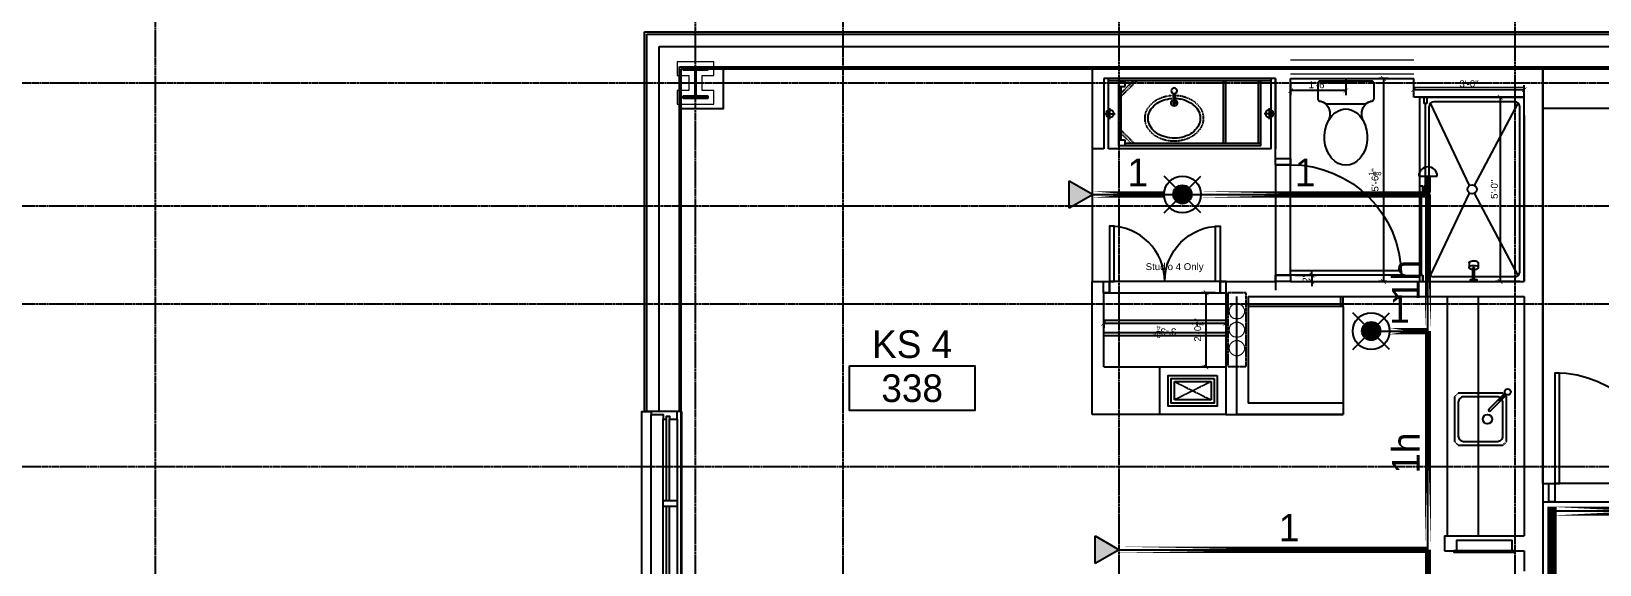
# Model space of a CAD drawing. Header units: inches. Extents: x -6955 to 13123, y -1334 to 3701.
# Drawn here: x 7289 to 7800, y 2016 to 2189 of the extents above; entities that cross this region are included whole.
import ezdxf
from ezdxf.enums import TextEntityAlignment as Align

# ---------------------------------------------------------------- set-up
doc = ezdxf.new("R2010")
doc.units = ezdxf.units.IN
doc.header["$MEASUREMENT"] = 0
doc.linetypes.add('CENTER2', pattern=[1.125, 0.75, -0.125, 0.125, -0.125])
doc.linetypes.add('HIDDEN2', pattern=[0.1875, 0.125, -0.0625])
for name, color, linetype, lineweight in [('A-Detl-Hatch', 1, 'Continuous', 18), ('A-Detl-Wide', 2, 'Continuous', 35), ('S-Detl-Hatch', 1, 'Continuous', 18)]:
    doc.layers.add(name, color=color, linetype=linetype, lineweight=lineweight)
for name, color, linetype in [('A-Door', 7, 'Continuous'), ('A-Door-Head', 8, 'Continuous'), ('A-Eqpm', 4, 'Continuous'), ('A-Flor-Case', 6, 'Continuous'), ('A-Flor-Case-Hidden', 8, 'HIDDEN2'), ('A-Flor-Outline', 4, 'Continuous'), ('A-Flor-Ovhd', 1, 'HIDDEN2'), ('A-Flor-Pfix', 7, 'Continuous'), ('A-Flor-Soffit', 6, 'HIDDEN2'), ('A-Flor-Wall Mtd Fixture', 7, 'Continuous'), ('A-Glaz', 7, 'Continuous'), ('A-Glaz-Sill', 8, 'Continuous'), ('A-Grid(SmallScale)', 11, 'CENTER2'), ('A-HVAC', 6, 'HIDDEN2'), ('A-Tag-Rm(Scale)', 7, 'Continuous'), ('A-Wall-Full', 7, 'Continuous'), ('A-Wall-Hatch', 15, 'Continuous'), ('headdn', 7, 'Continuous'), ('PIPEBL', 4, 'Continuous'), ('pipemn', 6, 'Continuous'), ('PIPESPC', 7, 'Continuous'), ('spk-cap', 7, 'Continuous'), ('TIDYPIPE', 7, 'Continuous')]:
    doc.layers.add(name, color=color, linetype=linetype)
doc.layers.add('G-Anno-Nplt', color=140, linetype='Continuous', lineweight=18, plot=False)
doc.styles.add('G1DIM', font='arial.ttf')
doc.styles.add('PIPE', font='PIPE.SHX')
doc.dimstyles.new('Aec-Arch-I-96', dxfattribs={"dimscale": 96, "dimtxt": 0.09375, "dimasz": 0.0625, "dimexe": 0.0625, "dimexo": 0.0625, "dimgap": 0.03125, "dimtad": 1, "dimdec": 3, "dimzin": 3, "dimdsep": 46, "dimlunit": 4, "dimtxsty": 'G1DIM', "dimblk": 'ARCHTICK', "dimcen": 0.09375, "dimclrt": 2, "dimazin": 2, "dimtfac": 0.75, "dimtdec": 3, "dimtix": 1, "dimtmove": 2, "dimatfit": 2, "dimldrblk": 'OPEN90', "dimfxl": 0.0625, "dimtolj": 1, "dimtzin": 0, "dimarcsym": 0})

# ---------------------------------------------------------------- blocks, each defined once
blk = doc.blocks.new('EXTERIOR WINDOW 3')
at = {"layer": 'A-Glaz'}
for p, q in [((5693, -8445.75), (5693, -8419.25)), ((5694, -8445.75), (5694, -8419.25)), ((5695, -8474.25), (5695, -8419.25)), ((5693, -8474.25), (5693, -8447.75)), ((5694, -8474.25), (5694, -8447.75))]:
    blk.add_line(p, q, dxfattribs=at)
for points in [[(5693, -8419.25), (5690.5, -8419.25), (5690.5, -8416.75), (5699, -8416.75), (5699, -8417.75), (5695, -8417.75), (5695, -8419.25), (5694, -8419.25), (5694, -8418.25), (5693, -8418.25), (5693, -8419.25)], [(5693, -8474.25), (5690.5, -8474.25), (5690.5, -8476.75), (5699, -8476.75), (5699, -8475.75), (5695, -8475.75), (5695, -8474.25), (5694, -8474.25), (5694, -8475.25), (5693, -8475.25), (5693, -8474.25)]]:
    blk.add_lwpolyline(points, dxfattribs=at)
blk.add_lwpolyline([(5690.5, -8445.75), (5690.5, -8447.75), (5695, -8447.75), (5695, -8445.75)], close=True, dxfattribs=at)
at = {"layer": 'A-Glaz-Sill'}
for p, q in [((5689.12, -8416.75), (5689.12, -8476.75)), ((5690.5, -8419.25), (5690.5, -8474.25)), ((5699, -8475.75), (5699, -8417.75))]:
    blk.add_line(p, q, dxfattribs=at)
blk.add_lwpolyline([(5699, -8476.75), (5702, -8476.75), (5702, -8416.75), (5699, -8416.75)], dxfattribs=at)
blk = doc.blocks.new('*U18')
at = {"layer": 'A-Detl-Hatch'}
h = blk.add_hatch(dxfattribs=at)
h.set_pattern_fill('ANSI32', color=256, scale=6, style=0)
h.set_pattern_definition([(45, (0, -4.865), (-1.591, 1.591), []), (45, (1.0607, -4.865), (-1.591, 1.591), [])])
edge = h.paths.add_edge_path()
edge.add_line((3.98, -9.73), (3.98, -9.295))
edge.add_line((3.98, -9.295), (0.645, -9.295))
edge.add_arc((0.645, -8.795), 0.5, 180, 270, ccw=False)
edge.add_line((0.145, -8.795), (0.145, -0.935))
edge.add_arc((0.645, -0.935), 0.5, 90, 180, ccw=False)
edge.add_line((0.645, -0.435), (3.98, -0.435))
edge.add_line((3.98, -0.435), (3.98, 0))
edge.add_line((3.98, 0), (-3.98, 0))
edge.add_line((-3.98, 0), (-3.98, -0.435))
edge.add_line((-3.98, -0.435), (-0.645, -0.435))
edge.add_arc((-0.645, -0.935), 0.5, 0, 90, ccw=False)
edge.add_line((-0.145, -0.935), (-0.145, -8.795))
edge.add_arc((-0.645, -8.795), 0.5, -90, 0, ccw=False)
edge.add_line((-0.645, -9.295), (-3.98, -9.295))
edge.add_line((-3.98, -9.295), (-3.98, -9.73))
edge.add_line((-3.98, -9.73), (3.98, -9.73))
at = {"color": 0, "linetype": 'ByBlock'}
blk.add_lwpolyline([(3.98, -9.73), (3.98, -9.295), (0.645, -9.295, -0.4142136), (0.145, -8.795), (0.145, -0.935, -0.4142136), (0.645, -0.435), (3.98, -0.435), (3.98, 0), (-3.98, 0), (-3.98, -0.435), (-0.645, -0.435, -0.4142136), (-0.145, -0.935), (-0.145, -8.795, -0.4142136), (-0.645, -9.295), (-3.98, -9.295), (-3.98, -9.73)], format="xyb", close=True, dxfattribs=at)
blk = doc.blocks.new('W10X33')
at = {"layer": 'S-Detl-Hatch'}
blk.add_lwpolyline([(13773.78, -7310.28), (13773.78, -7305.84), (13769.95, -7305.84), (13769.95, -7300.98), (13773.78, -7300.98), (13773.78, -7296.55), (13761.82, -7296.55), (13761.82, -7300.98), (13765.66, -7300.98), (13765.66, -7305.84), (13761.82, -7305.84), (13761.82, -7310.28)], close=True, dxfattribs=at)
at = {"layer": 'A-Detl-Wide'}
blk.add_blockref('*U18', (13767.8, -7298.55), dxfattribs=at)
blk = doc.blocks.new('18in door')
blk.add_lwpolyline([(0, 0), (1.5, 0), (1.5, 18), (0, 18)], close=True)
blk.add_arc((0, 0), 18, 0, 90)
blk = doc.blocks.new('Plumbing Chase')
at = {"layer": 'A-Flor-Outline', "linetype": 'HIDDEN2', "ltscale": 0.5}
blk.add_lwpolyline([(0.625, 0), (6.625, 0), (6.625, 24), (0.625, 24)], close=True, dxfattribs=at)
at = {"layer": 'G-Anno-Nplt'}
for centre in [(3.625, 18), (3.625, 12), (3.625, 6)]:
    blk.add_circle(centre, 2.5, dxfattribs=at)
blk = doc.blocks.new('Single 12x6 HVAC Shaft')
at = {"layer": 'A-Flor-Outline'}
blk.add_lwpolyline([(3.75, 17.75), (11.75, 17.75), (11.75, 3.75), (3.75, 3.75)], close=True, dxfattribs=at)
at = {"layer": 'A-HVAC'}
for p, q in [((4.75, 16.75), (10.75, 4.75)), ((4.75, 4.75), (10.75, 16.75))]:
    blk.add_line(p, q, dxfattribs=at)
blk.add_lwpolyline([(4.75, 16.75), (10.75, 16.75), (10.75, 4.75), (4.75, 4.75)], close=True, dxfattribs=at)
at = {"layer": 'A-Wall-Full'}
for points in [[(0, 21.5), (15.5, 21.5), (15.5, 0), (0, 0)], [(2.75, 18.75), (12.75, 18.75), (12.75, 2.75), (2.75, 2.75)]]:
    blk.add_lwpolyline(points, close=True, dxfattribs=at)
blk = doc.blocks.new('sink1915rear')
for p, q in [((-0.37, -1.9), (-0.37, -5.29)), ((-0.12, -1.97), (-0.12, -4.54)), ((0.13, -4.54), (-0.12, -4.54)), ((0.13, -1.97), (0.13, -4.54)), ((0.38, -1.9), (0.38, -5.29)), ((0.38, -5.29), (-0.37, -5.29))]:
    blk.add_line(p, q)
blk.add_circle((0, -1.04), 0.938)
for start, end in [(112.0243, 67.9757), (138.5829, 221.4171), (318.587, 41.413), (264.1135, 275.8865)]:
    blk.add_arc((0, -5.04), 1, start, end)
blk.add_open_spline([(-0.75, -3.54), (-1.37, -3.58), (-1.99, -3.68), (-3.59, -4.07), (-4.53, -4.46), (-6.15, -5.47), (-6.84, -6.09), (-7.86, -7.44), (-8.21, -8.17), (-8.46, -9.28), (-8.5, -9.65), (-8.5, -10.01), (-8.5, -10.59), (-8.4, -11.17), (-7.93, -12.47), (-7.49, -13.18), (-6.28, -14.46), (-5.51, -15.02), (-3.75, -15.9), (-2.76, -16.21), (-0.69, -16.54), (0.38, -16.56), (2.47, -16.29), (3.47, -16), (5.27, -15.17), (6.07, -14.63), (7.34, -13.38), (7.81, -12.68), (8.41, -11.21), (8.54, -10.45), (8.44, -8.94), (8.22, -8.19), (7.42, -6.76), (6.85, -6.1), (5.41, -4.95), (4.55, -4.47), (2.7, -3.81), (1.74, -3.61), (0.75, -3.54)], degree=3, knots=[4.798605, 4.798605, 4.798605, 4.798605, 5.014176, 5.014176, 5.378501, 5.378501, 5.742827, 5.742827, 6.107152, 6.107152, 6.283185, 6.283185, 6.283185, 6.561131, 6.561131, 6.925457, 6.925457, 7.289782, 7.289782, 7.654107, 7.654107, 8.018433, 8.018433, 8.382758, 8.382758, 8.747084, 8.747084, 9.111409, 9.111409, 9.475734, 9.475734, 9.84006, 9.84006, 10.204385, 10.204385, 10.56871, 10.56871, 10.909356, 10.909356, 10.909356, 10.909356])
at = {"layer": 'A-Flor-Case-Hidden', "linetype": 'HIDDEN2', "ltscale": 0.25}
blk.add_ellipse((0, -10.01), major_axis=(-9.5, 0), ratio=0.789474, start_param=4.791408, end_param=10.916548, dxfattribs=at)
blk = doc.blocks.new('wall sconce')
for p, q in [((0, 0), (3.75, 0)), ((2, -1.75), (2, 1.75))]:
    blk.add_line(p, q)
blk.add_circle((2, 0), 1.25)
blk = doc.blocks.new('41in Std Vanity')
at = {"layer": 'A-Flor-Case'}
for p, q in [((23, 54.5), (0, 54.5)), ((0.75, 1.5), (0.75, 54.5)), ((23, 1.5), (23, 54.5)), ((23, 1.5), (0, 1.5))]:
    blk.add_line(p, q, dxfattribs=at)
at = {"layer": 'A-Flor-Case-Hidden'}
for p, q in [((22, 51.12), (0.75, 51.12)), ((22, 4.88), (22, 51.12)), ((4.83, 50.38), (0.75, 46.3)), ((5.89, 50.38), (0.75, 45.24)), ((20, 50.38), (2.75, 50.38)), ((16.86, 50.38), (21.25, 45.99)), ((17.92, 50.38), (21.25, 47.05)), ((21.25, 4.88), (21.25, 49.12)), ((21.25, 17), (0.75, 17)), ((21.25, 16.25), (0.75, 16.25)), ((21.25, 5.62), (0.75, 5.62)), ((22, 4.88), (0.75, 4.88))]:
    blk.add_line(p, q, dxfattribs=at)
for points in [[(0.75, 49.12), (2.75, 49.12), (2.75, 51.12), (0.75, 51.12)], [(20, 49.12), (22, 49.12), (22, 51.12), (20, 51.12)]]:
    blk.add_lwpolyline(points, close=True, dxfattribs=at)
at = {"layer": 'A-Wall-Full'}
for p, q in [((0, 0), (0, 56)), ((0, 56), (23, 56)), ((23, 0), (0, 0))]:
    blk.add_line(p, q, dxfattribs=at)
at = {"layer": 'A-Flor-Pfix', "rotation": 90}
blk.add_blockref('sink1915rear', (2.99, 33.06), dxfattribs=at)
at = {"layer": 'A-Flor-Wall Mtd Fixture', "xscale": -1, "rotation": 90}
blk.add_blockref('wall sconce', (11.5, 56), dxfattribs=at)
at = {"layer": 'A-Flor-Wall Mtd Fixture', "rotation": 90}
blk.add_blockref('wall sconce', (11.5, 0), dxfattribs=at)
blk = doc.blocks.new('_ArchTick')
at = {"color": 0, "linetype": 'ByBlock', "const_width": 0.15}
blk.add_lwpolyline([(-0.5, -0.5), (0.5, 0.5)], dxfattribs=at)
blk = doc.blocks.new('*D167')
at = {"layer": 'Defpoints', "color": 0, "transparency": 16777216}
for p in [(-56, -78.23), (-16.25, -78.43), (-16.25, -79.8)]:
    blk.add_point(p, dxfattribs=at)
at = {"layer": 'G-Anno-Nplt', "color": 0, "lineweight": -2, "transparency": 16777216}
for p, q in [((-56, -79.73), (-56, -81.3)), ((-56, -79.8), (-16.25, -79.8)), ((-16.25, -79.93), (-16.25, -81.3))]:
    blk.add_line(p, q, dxfattribs=at)
at = {"layer": 'G-Anno-Nplt', "color": 0, "lineweight": -2, "transparency": 16777216, "xscale": 1.5, "yscale": 1.5, "zscale": 1.5, "rotation": 180}
blk.add_blockref('_ArchTick', (-56, -79.8), dxfattribs=at)
at = {"layer": 'G-Anno-Nplt', "color": 0, "lineweight": -2, "transparency": 16777216, "xscale": 1.5, "yscale": 1.5, "zscale": 1.5}
blk.add_blockref('_ArchTick', (-16.25, -79.8), dxfattribs=at)
at = {"layer": 'G-Anno-Nplt', "transparency": 16777216, "insert": (-36.12, -82.56), "char_height": 2.25, "attachment_point": 5, "rotation": 180, "style": 'G1DIM'}
blk.add_mtext('\\A1;3\'-3{\\H0.750000x;\\S3/4;}"', dxfattribs=at)
blk = doc.blocks.new('_Open90')
at = {"color": 0, "linetype": 'ByBlock', "lineweight": -2}
for p, q in [((0, 0), (-1, 0)), ((-0.5, 0.5), (0, 0)), ((0, 0), (-0.5, -0.5))]:
    blk.add_line(p, q, dxfattribs=at)
blk = doc.blocks.new('*D168')
at = {"layer": 'Defpoints', "color": 0, "transparency": 16777216}
for p in [(-22.66, -69.89), (-18.12, -69.89), (-21.41, -94.02)]:
    blk.add_point(p, dxfattribs=at)
at = {"layer": 'G-Anno-Nplt', "color": 0, "lineweight": -2, "transparency": 16777216}
for p, q in [((-19.62, -69.89), (-24.16, -69.89)), ((-22.66, -94.02), (-22.66, -69.89)), ((-22.91, -94.02), (-24.16, -94.02))]:
    blk.add_line(p, q, dxfattribs=at)
at = {"layer": 'G-Anno-Nplt', "color": 0, "lineweight": -2, "transparency": 16777216, "xscale": 1.5, "yscale": 1.5, "zscale": 1.5}
for p, rotation in [((-22.66, -69.89), 90), ((-22.66, -94.02), 270)]:
    blk.add_blockref('_ArchTick', p, dxfattribs=dict(at, rotation=rotation))
at = {"layer": 'G-Anno-Nplt', "transparency": 16777216, "insert": (-25.42, -81.96), "char_height": 2.25, "attachment_point": 5, "rotation": 90, "style": 'G1DIM'}
blk.add_mtext('\\A1;2\'-0{\\H0.750000x;\\S1/8;}"', dxfattribs=at)
blk = doc.blocks.new('shower head')
for p, q in [((0.5, 0.25), (4.48, 0.25)), ((6.04, 1.5), (4.5, 1.5)), ((0.5, -0.25), (4.48, -0.25)), ((6.02, -1.5), (4.49, -1.5))]:
    blk.add_line(p, q)
blk.add_lwpolyline([(0, -1.12), (0.5, -1.12), (0.5, 1.12), (0, 1.12)], close=True)
at = {"extrusion": (0, 0, -1)}
for centre, start_param, end_param in [((4.5, 0), 4.878708, 10.826996), ((6.02, 0), 6.265998, 9.430839)]:
    blk.add_ellipse(centre, major_axis=(0, 1.5), ratio=0.483735, start_param=start_param, end_param=end_param, dxfattribs=at)
blk.add_open_spline([(4.48, 0.25), (4.49, 0.2), (4.49, 0.16), (4.49, 0.11), (4.5, 0.04), (4.5, -0.04), (4.49, -0.11), (4.49, -0.16), (4.49, -0.21), (4.48, -0.25)], degree=3, knots=[7.6339989, 7.6339989, 7.6339989, 7.6339989, 7.7552894, 7.7552894, 7.7552894, 7.9540134, 7.9540134, 7.9540134, 8.074038, 8.074038, 8.074038, 8.074038])
blk = doc.blocks.new('shower door')
at = {"layer": 'A-Flor-Case'}
for p, q in [((-31, -1), (-31, 0)), ((-29, 0), (-31, 0)), ((-29, -1), (-29, 0)), ((0, 0), (-2, 0)), ((-2, 0), (-2, -1)), ((-59.99, -1.26), (-57.99, -1.26)), ((-59.99, -2.26), (-57.99, -2.26)), ((-57.99, -2.26), (-57.99, -1.26)), ((-57.99, -1.76), (-31, -1.76)), ((-29, -1), (-31, -1)), ((-31, -1.26), (-29, -1.26)), ((-31, -2.26), (-31, -1.26)), ((-31, -2.26), (-29, -2.26)), ((-2, -0.5), (-29, -0.5)), ((-29, -1.26), (-29, -2.26)), ((0, -1), (-2, -1)), ((-2, -1), (0, -1))]:
    blk.add_line(p, q, dxfattribs=at)
blk = doc.blocks.new('30x34 shower')
at = {"layer": 'A-Flor-Pfix'}
for p, q in [((0, -34), (0, 0)), ((60, 0), (0, 0)), ((60, -34), (60, 0)), ((1.5, -3), (1.5, -29.5)), ((28.75, -16.18), (1.94, -1.94)), ((57, -1.5), (3, -1.5)), ((58.06, -1.94), (31.25, -16.18)), ((58.5, -3), (58.5, -29.5)), ((28.75, -17.82), (1.94, -30.56)), ((58.06, -30.56), (31.25, -17.82)), ((60, -34), (0, -34)), ((57, -31), (3, -31))]:
    blk.add_line(p, q, dxfattribs=at)
blk.add_circle((30, -17), 1.5, dxfattribs=at)
for centre, start, end in [((3, -3), 90, 180), ((57, -3), 0, 90), ((3, -29.5), 180, 270), ((57, -29.5), 270, 0)]:
    blk.add_arc(centre, 1.5, start, end, dxfattribs=at)
at = {"xscale": -1, "rotation": 179.9999999999999}
blk.add_blockref('shower door', (60, -34), dxfattribs=at)
at = {"layer": 'A-Flor-Pfix', "rotation": 180.0000000001253}
blk.add_blockref('shower head', (60, -16.5), dxfattribs=at)
blk = doc.blocks.new('36in door')
blk.add_lwpolyline([(-1.5, -36), (0, -36), (0, 0), (-1.5, 0)], close=True)
blk.add_arc((0, 0), 36, 180, 270)
blk = doc.blocks.new('Toiliet American Std Cadet Pro')
for p, q in [((0, 8.06), (0, -8.06)), ((5.84, 9.06), (1, 9.06)), ((6.84, 7.9), (6.84, 8.06)), ((7.53, 6.52), (7, 7.36)), ((7.69, -5.98), (7.69, 5.98)), ((1, -9.06), (5.84, -9.06)), ((6.84, -8.06), (6.84, -7.9)), ((7, -7.36), (7.53, -6.52))]:
    blk.add_line(p, q)
for centre, radius, start, end in [((1, 8.06), 1, 90, 180), ((5.84, 8.06), 1, 0, 90), ((7.84, 7.9), 1, 180, 212.4157), ((6.69, 5.98), 1, 0, 32.4157), ((10.89, 10.1), 4.91, 226.8784, 295.5831), ((1, -8.06), 1, 180, 270), ((5.84, -8.06), 1, 270, 0), ((7.84, -7.9), 1, 147.5844, 180), ((10.89, -10.1), 4.91, 64.417, 133.1217), ((6.69, -5.98), 1, 327.5844, 0)]:
    blk.add_arc(centre, radius, start, end)
for start_param, end_param in [(2.197169, 4.086017), (4.086017, 8.480354)]:
    blk.add_ellipse((18.39, 0), major_axis=(9.17, 0), ratio=0.762999, start_param=start_param, end_param=end_param)
blk = doc.blocks.new('*D109')
at = {"layer": 'Defpoints', "color": 0, "transparency": 16777216}
for p in [(-42.8, 6.14), (-45.88, -60), (-43.26, -60)]:
    blk.add_point(p, dxfattribs=at)
at = {"layer": 'G-Anno-Nplt', "color": 0, "lineweight": -2, "transparency": 16777216}
for p, q in [((-44.3, 6.14), (-47.38, 6.14)), ((-45.88, 6.14), (-45.88, -60)), ((-44.76, -60), (-47.38, -60))]:
    blk.add_line(p, q, dxfattribs=at)
at = {"layer": 'G-Anno-Nplt', "color": 0, "lineweight": -2, "transparency": 16777216, "xscale": 1.5, "yscale": 1.5, "zscale": 1.5}
for p, rotation in [((-45.88, 6.14), 90), ((-45.88, -60), 270)]:
    blk.add_blockref('_ArchTick', p, dxfattribs=dict(at, rotation=rotation))
at = {"layer": 'G-Anno-Nplt', "transparency": 16777216, "insert": (-48.63, -26.93), "char_height": 2.25, "attachment_point": 5, "rotation": 90, "style": 'G1DIM'}
blk.add_mtext('\\A1;5\'-6{\\H0.750000x;\\S1/8;}"', dxfattribs=at)
blk = doc.blocks.new('*D110')
at = {"layer": 'Defpoints', "color": 0, "transparency": 16777216}
for p in [(-36, 0), (0, 2.48), (0, -3.5)]:
    blk.add_point(p, dxfattribs=at)
at = {"layer": 'G-Anno-Nplt', "color": 0, "lineweight": -2, "transparency": 16777216}
for p, q in [((-36, 1.5), (-36, 3.98)), ((-36, 2.48), (0, 2.48)), ((0, -2), (0, 3.98))]:
    blk.add_line(p, q, dxfattribs=at)
at = {"layer": 'G-Anno-Nplt', "color": 0, "lineweight": -2, "transparency": 16777216, "xscale": 1.5, "yscale": 1.5, "zscale": 1.5, "rotation": 180}
blk.add_blockref('_ArchTick', (-36, 2.48), dxfattribs=at)
at = {"layer": 'G-Anno-Nplt', "color": 0, "lineweight": -2, "transparency": 16777216, "xscale": 1.5, "yscale": 1.5, "zscale": 1.5}
blk.add_blockref('_ArchTick', (0, 2.48), dxfattribs=at)
at = {"layer": 'G-Anno-Nplt', "transparency": 16777216, "insert": (-18, 4.38), "char_height": 2.25, "attachment_point": 5, "style": 'G1DIM'}
blk.add_mtext('\\A1;3\'-0"', dxfattribs=at)
blk = doc.blocks.new('*D106')
at = {"layer": 'Defpoints', "color": 0, "transparency": 16777216}
for p in [(-76.12, 6.5), (-58.12, 7.25), (-76.12, 2.15)]:
    blk.add_point(p, dxfattribs=at)
at = {"layer": 'G-Anno-Nplt', "color": 0, "lineweight": -2, "transparency": 16777216}
for p, q in [((-58.12, 5.75), (-58.12, 0.65)), ((-76.12, 5), (-76.12, 0.65)), ((-58.12, 2.15), (-76.12, 2.15))]:
    blk.add_line(p, q, dxfattribs=at)
at = {"layer": 'G-Anno-Nplt', "color": 0, "lineweight": -2, "transparency": 16777216, "xscale": 1.5, "yscale": 1.5, "zscale": 1.5, "rotation": 180}
blk.add_blockref('_ArchTick', (-76.12, 2.15), dxfattribs=at)
at = {"layer": 'G-Anno-Nplt', "color": 0, "lineweight": -2, "transparency": 16777216, "xscale": 1.5, "yscale": 1.5, "zscale": 1.5}
blk.add_blockref('_ArchTick', (-58.12, 2.15), dxfattribs=at)
at = {"layer": 'G-Anno-Nplt', "transparency": 16777216, "insert": (-67.12, 4.05), "char_height": 2.25, "attachment_point": 5, "style": 'G1DIM'}
blk.add_mtext('\\A1;1\'-6"', dxfattribs=at)
blk = doc.blocks.new('*D107')
at = {"layer": 'Defpoints', "color": 0, "transparency": 16777216}
for p in [(0, 0), (-7.85, -60), (0, -60)]:
    blk.add_point(p, dxfattribs=at)
at = {"layer": 'G-Anno-Nplt', "color": 0, "lineweight": -2, "transparency": 16777216}
for p, q in [((-1.5, 0), (-9.35, 0)), ((-7.85, 0), (-7.85, -60)), ((-1.5, -60), (-9.35, -60))]:
    blk.add_line(p, q, dxfattribs=at)
at = {"layer": 'G-Anno-Nplt', "color": 0, "lineweight": -2, "transparency": 16777216, "xscale": 1.5, "yscale": 1.5, "zscale": 1.5}
for p, rotation in [((-7.85, 0), 90), ((-7.85, -60), 270)]:
    blk.add_blockref('_ArchTick', p, dxfattribs=dict(at, rotation=rotation))
at = {"layer": 'G-Anno-Nplt', "transparency": 16777216, "insert": (-9.75, -30), "char_height": 2.25, "attachment_point": 5, "rotation": 90, "style": 'G1DIM'}
blk.add_mtext('\\A1;5\'-0"', dxfattribs=at)
blk = doc.blocks.new('*D108')
at = {"layer": 'Defpoints', "color": 0, "transparency": 16777216}
for p in [(-76.12, -58), (-76.12, -60), (-69.22, -60)]:
    blk.add_point(p, dxfattribs=at)
at = {"layer": 'G-Anno-Nplt', "color": 0, "lineweight": -2, "transparency": 16777216}
for p, q in [((-74.62, -58), (-67.72, -58)), ((-74.62, -60), (-67.72, -60)), ((-69.22, -58), (-69.22, -56.5)), ((-69.22, -58), (-69.22, -60)), ((-69.22, -60), (-69.22, -61.5))]:
    blk.add_line(p, q, dxfattribs=at)
at = {"layer": 'G-Anno-Nplt', "color": 0, "lineweight": -2, "transparency": 16777216, "xscale": 1.5, "yscale": 1.5, "zscale": 1.5}
for p, rotation in [((-69.22, -58), 270), ((-69.22, -60), 90)]:
    blk.add_blockref('_ArchTick', p, dxfattribs=dict(at, rotation=rotation))
at = {"layer": 'G-Anno-Nplt', "transparency": 16777216, "insert": (-71.1, -59), "char_height": 2.25, "attachment_point": 5, "rotation": 90, "style": 'G1DIM'}
blk.add_mtext('\\A1;2"', dxfattribs=at)
blk = doc.blocks.new('King Suite 8')
at = {"layer": 'A-Door'}
blk.add_lwpolyline([(7, 123.5), (5, 123.5), (5, 129.5), (7, 129.5)], close=True, dxfattribs=at)
at = {"layer": 'A-Door-Head'}
blk.add_lwpolyline([(7, 123.5), (43, 123.5), (43, 129.5), (7, 129.5)], close=True, dxfattribs=at)
at = {"layer": 'A-Flor-Soffit'}
blk.add_line((63.9, 251.63), (3, 251.63), dxfattribs=at)
at = {"layer": 'A-Wall-Full'}
for p, q in [((3, 129.5), (3, 264.62)), ((3, 129.5), (7, 129.5)), ((7, 129.5), (7, 123.5)), ((3, 123.5), (7, 123.5)), ((3, 123.5), (3, 53))]:
    blk.add_line(p, q, dxfattribs=at)
at = {"layer": 'G-Anno-Nplt'}
blk.add_line((-15.46, 264.62), (332.14, 264.62), dxfattribs=at)
at = {"layer": 'A-Door', "rotation": 179.9999999999995}
blk.add_blockref('36in door', (7, 129.5), dxfattribs=at)
blk = doc.blocks.new('Rm Tag')
blk.add_lwpolyline([(-0.2124, 0.0759), (0.2124, 0.0759), (0.2124, -0.0759), (-0.2124, -0.0759)], close=True)
for p in [(0, 0.2858), (0, 0.1493), (0, 0)]:
    blk.add_attdef('XXX', text='', height=0.0938).set_placement(p, align=Align.MIDDLE_CENTER)
blk = doc.blocks.new('kitchen faucet')
for p, q in [((0.93, 0.38), (8.38, 0.38)), ((1, 0.12), (4, 0.12)), ((4, -0.12), (4, 0.12)), ((0.93, -0.38), (8.38, -0.38)), ((1, -0.12), (4, -0.12))]:
    blk.add_line(p, q)
blk.add_circle((0, 0), 1)
blk.add_arc((8.38, 0), 0.375, 270, 90)
blk = doc.blocks.new('kitchen sink')
blk.add_lwpolyline([(-14.94, -6.97, 0.143329), (-14, -7.25), (-3, -7.25, 0.414214), (-1.25, -5.5), (-1.25, 5.5, 0.414214), (-3, 7.25), (-14, 7.25, 0.414214), (-15.75, 5.5), (-15.75, -5.5, 0.143329), (-15.47, -6.44, 0.143329)], format="xyb")
blk.add_circle((-10.75, 0), 1.5)
at = {"layer": 'A-Flor-Case-Hidden'}
for p, q in [((-15.75, 8.5), (-17, 7.25)), ((-1.25, 8.5), (0, 7.25)), ((-16.64, -7.61), (-17, -7.25)), ((-15.75, -8.5), (-16.11, -8.14)), ((-1.25, -8.5), (0, -7.25))]:
    blk.add_line(p, q, dxfattribs=at)
for points in [[(-17, 7.25), (-17, -7.25)], [(-1.25, 8.5), (-15.75, 8.5)], [(0, -7.25), (0, 7.25)], [(-15.75, -8.5), (-1.25, -8.5)]]:
    blk.add_lwpolyline(points, dxfattribs=at)
at = {"rotation": 45.00000000000001}
blk.add_blockref('kitchen faucet', (-17.38, -8.88), dxfattribs=at)
blk = doc.blocks.new('side2')
for p, q in [((0, 0), (7.79, 4.5)), ((7.79, -4.5), (0, 0)), ((7.79, 4.5), (7.79, -4.5))]:
    blk.add_line(p, q)
blk.add_solid([(7.79, -4.5), (0, 0), (7.79, 4.5)])
blk = doc.blocks.new('dpend2')
for p, q in [((-6, -6), (6, 6)), ((6, -6), (-6, 6))]:
    blk.add_line(p, q)
for radius in [6, 3]:
    blk.add_circle((0, 0), radius)
for points in [[(0, 0), (-3, 0), (-2.08, 2.07)], [(0, 0), (-3, 0), (-2.08, -2.07)], [(0, 0), (0, 3), (-2.12, 2.14)], [(0, 0), (0, -3), (-2.12, -2.14)], [(0, 0), (0, 3), (2.12, 2.14)], [(0, 0), (3, 0), (2.08, 2.07)], [(0, 0), (3, 0), (2.08, -2.07)], [(0, 0), (0, -3), (2.12, -2.14)]]:
    blk.add_solid(points)
blk = doc.blocks.new('PIPESPC')
at = {"layer": 'PIPESPC', "style": 'PIPE', "width": 0.9}
blk.add_attdef('SIZE', text='', height=9, dxfattribs=at).set_placement((0, 4.02), align=Align.CENTER)
at = {"layer": 'PIPESPC', "style": 'PIPE', "flags": 1}
blk.add_attdef('SCHED', (25.3, 3.89), '', height=9, dxfattribs=at)
blk = doc.blocks.new('CAP')
blk.add_line((0, 3), (0, -3))
blk.add_arc((0, 0), 3, 270, 90)
blk = doc.blocks.new('Studio Vanity and Closet short 2')
at = {"layer": 'A-Door'}
for points in [[(-54.125, -66.1438), (-54.125, -69.8938), (-56.125, -69.8938), (-56.125, -66.1438)], [(-18.125, -66.1438), (-18.125, -69.8938), (-16.125, -69.8938), (-16.125, -66.1438)]]:
    blk.add_lwpolyline(points, close=True, dxfattribs=at)
at = {"layer": 'A-Door-Head'}
blk.add_lwpolyline([(-54.125, -66.1438), (-54.125, -69.8938), (-18.125, -69.8938), (-18.125, -66.1438)], close=True, dxfattribs=at)
at = {"layer": 'A-Flor-Ovhd'}
for p, q in [((-16.25, -78.895), (-56, -78.895)), ((-16.25, -82.895), (-56, -82.895)), ((-16.25, -83.895), (-56, -83.895))]:
    blk.add_line(p, q, dxfattribs=at)
at = {"layer": 'A-Flor-Soffit'}
blk.add_line((-59.75, -23), (-59.75, -66.145), dxfattribs=at)
at = {"layer": 'A-Wall-Full'}
for p, q in [((-56, 0), (-56, -23)), ((0, 0), (0, -23)), ((-56, -23), (-59.75, -23)), ((-56, -23), (-59.75, -23)), ((-59.75, -109.52), (-59.75, -66.145)), ((-59.75, -66.145), (-54.125, -66.145)), ((-54.125, -69.8938), (-54.125, -66.145)), ((-18.125, -69.8938), (-18.125, -66.145)), ((-18.125, -66.145), (0, -66.145)), ((-56, -94.02), (-56, -69.8938)), ((-56, -69.8938), (-54.125, -69.8938)), ((-18.125, -69.8938), (-16.25, -69.8938)), ((-16.25, -69.8938), (-16.25, -93.8938)), ((-56, -94.02), (-16.25, -94.02)), ((-16.25, -109.52), (-59.75, -109.52))]:
    blk.add_line(p, q, dxfattribs=at)
at = {"xscale": -1, "rotation": 90}
blk.add_blockref('41in Std Vanity', (0, 0), dxfattribs=at)
blk.add_blockref('Plumbing Chase', (-16.25, -93.8938))
at = {"rotation": 270}
blk.add_blockref('Single 12x6 HVAC Shaft', (-37.75, -94.02), dxfattribs=at)
at = {"layer": 'A-Door'}
blk.add_blockref('18in door', (-54.125, -66.1438), dxfattribs=at)
at = {"layer": 'A-Door', "xscale": -1}
blk.add_blockref('18in door', (-18.125, -66.1438), dxfattribs=at)
at = {"layer": 'G-Anno-Nplt', "insert": (-42.3415, -60.2141), "char_height": 2.25, "width": 20.702661, "attachment_point": 1, "style": 'G1DIM'}
blk.add_mtext('Studio 4 Only', dxfattribs=at)
at = {"layer": 'G-Anno-Nplt'}
dim = blk.add_linear_dim(base=(-22.6565, -69.8938), p1=(-21.4145, -94.02), p2=(-18.125, -69.8938), angle=90, dimstyle='Aec-Arch-I-96', override={"dimscale": 24, "dimsah": 1, "dimclrt": 256}, dxfattribs=at)
dim.commit()
dim.dimension.update_dxf_attribs({"geometry": '*D168', "text_midpoint": (-25.4158, -81.9569)})
dim = blk.add_linear_dim(base=(-16.25, -79.8034), p1=(-56, -78.2337), p2=(-16.25, -78.4318), dimstyle='Aec-Arch-I-96', override={"dimscale": 24, "dimsah": 1, "dimclrt": 256}, dxfattribs=at)
dim.commit()
dim.dimension.update_dxf_attribs({"geometry": '*D167', "text_midpoint": (-36.125, -82.5605)})
blk = doc.blocks.new('Studio Bath 2')
at = {"layer": 'A-Door'}
for points in [[(-81, -21.9817), (-81, -19.9817), (-76.125, -19.9817), (-76.125, -21.9817)], [(-81, -59.9817), (-81, -57.9817), (-76.125, -57.9817), (-76.125, -59.9817)]]:
    blk.add_lwpolyline(points, close=True, dxfattribs=at)
at = {"layer": 'A-Door-Head'}
blk.add_lwpolyline([(-81, -21.9817), (-81, -57.9817), (-76.125, -57.9817), (-76.125, -21.9817)], close=True, dxfattribs=at)
at = {"layer": 'A-Wall-Full'}
for p, q in [((-81, -22), (-81, 6.145)), ((-76.125, -22), (-76.125, 6.145)), ((-76.125, 6.145), (-36, 6.145)), ((-76.125, 6.145), (-36, 6.145)), ((-36, 0), (-36, 6.145)), ((0, 0), (-36, 0)), ((0, -60), (0, -3.5)), ((-81, -22), (-76.125, -22)), ((-81, -58), (-81, -62.855)), ((-76.125, -58), (-81, -58)), ((-76.125, -58), (-76.125, -60)), ((-76.125, -58), (-76.125, -60)), ((-76.125, -60), (0, -60))]:
    blk.add_line(p, q, dxfattribs=at)
at = {"layer": 'G-Anno-Nplt'}
for p, q in [((-76.125, 12.145), (-36, 12.145)), ((-76.125, 9.27), (-36, 9.27)), ((-76.125, 7.645), (-36, 7.645)), ((0, 3.125), (-36, 3.125))]:
    blk.add_line(p, q, dxfattribs=at)
at = {"layer": 'A-Door', "xscale": -1, "rotation": 90}
blk.add_blockref('36in door', (-76.125, -57.9817), dxfattribs=at)
at = {"layer": 'A-Flor-Pfix', "xscale": -1, "rotation": 90}
blk.add_blockref('Toiliet American Std Cadet Pro', (-58.125, 5.395), dxfattribs=at)
at = {"layer": 'A-Flor-Pfix', "extrusion": (0, 0, -1), "xscale": -1, "zscale": -1, "rotation": 90}
blk.add_blockref('30x34 shower', (0, 0), dxfattribs=at)
at = {"layer": 'G-Anno-Nplt'}
for base, p1, p2, picture, middle in [((-76.125, 2.1463), (-58.125, 7.25), (-76.125, 6.5015), '*D106', (-67.125, 4.0451)), ((0, 2.4794), (-36, 0), (0, -3.5), '*D110', (-18, 4.3789))]:
    dim = blk.add_linear_dim(base=base, p1=p1, p2=p2, dimstyle='Aec-Arch-I-96', override={"dimscale": 24, "dimsah": 1, "dimclrt": 256}, dxfattribs=at)
    dim.commit()
    dim.dimension.update_dxf_attribs({"geometry": picture, "text_midpoint": middle})
for base, p1, p2, picture, middle in [((-45.8755, -60), (-42.7983, 6.145), (-43.263, -60), '*D109', (-48.6347, -26.9275)), ((-7.8535, -60), (0, 0), (0, -60), '*D107', (-9.7523, -30)), ((-69.2224, -60), (-76.125, -58), (-76.125, -60), '*D108', (-71.102, -59))]:
    dim = blk.add_linear_dim(base=base, p1=p1, p2=p2, angle=90, dimstyle='Aec-Arch-I-96', override={"dimscale": 24, "dimsah": 1, "dimclrt": 256}, dxfattribs=at)
    dim.commit()
    dim.dimension.update_dxf_attribs({"geometry": picture, "text_midpoint": middle})

msp = doc.modelspace()

# ---------------------------------------------------------------- linework, layer by layer
at = {"layer": 'A-Door'}
for points in [[(7640.2092, 2107.9335), (7640.2092, 2104.1835), (7638.2092, 2104.1835), (7638.2092, 2107.9335)], [(7676.2092, 2107.9335), (7676.2092, 2104.1835), (7678.2092, 2104.1835), (7678.2092, 2107.9335)]]:
    msp.add_lwpolyline(points, close=True, dxfattribs=at)
at = {"layer": 'A-Door-Head'}
msp.add_lwpolyline([(7640.2092, 2107.9335), (7640.2092, 2104.1835), (7676.2092, 2104.1835), (7676.2092, 2107.9335)], close=True, dxfattribs=at)
at = {"layer": 'A-Eqpm'}
for points in [[(7771.3342, 2020.1823), (7753.3342, 2020.1823), (7753.3342, 2023.6823), (7771.3342, 2023.6823)], [(7772.3342, 2020.1823), (7752.3342, 2020.1823), (7752.3342, 2019.6823), (7772.3342, 2019.6823)]]:
    msp.add_lwpolyline(points, close=True, dxfattribs=at)
at = {"layer": 'A-Flor-Case'}
for p, q in [((7715.5842, 2100.5573), (7685.3342, 2100.5573)), ((7715.5842, 2099.8073), (7715.5842, 2103.0573)), ((7716.3342, 2099.8073), (7716.3342, 2103.0573)), ((7750.3342, 2025.0573), (7750.3342, 2103.0573)), ((7716.3342, 2099.8073), (7685.3342, 2099.8073))]:
    msp.add_line(p, q, dxfattribs=at)
at = {"layer": 'A-Flor-Ovhd'}
for p, q in [((7760.3342, 2103.0573), (7760.3342, 2025.3073)), ((7716.3342, 2099.8073), (7716.3342, 2068.1823))]:
    msp.add_line(p, q, dxfattribs=at)
at = {"layer": 'A-Grid(SmallScale)'}
for p, q in [((7329.3342, 3132.3201), (7329.3342, 1223.6428)), ((7505.3342, 1223.6428), (7505.3342, 3132.3201)), ((7553.3342, 3132.3201), (7553.3342, 1223.6428)), ((7643.3342, 1223.6428), (7643.3342, 3132.3201)), ((7772.3342, 1223.6428), (7772.3342, 3132.3201)), ((4555.5574, 2172.5773), (8345.3342, 2172.5773)), ((4552.2192, 2132.5773), (8345.3342, 2132.5773)), ((4552.2192, 2100.5773), (8345.3342, 2100.5773)), ((4537.3342, 2047.5773), (8345.3342, 2047.5773))]:
    msp.add_line(p, q, dxfattribs=at)
at = {"layer": 'A-Wall-Full'}
for p, q in [((7488.7092, 2065.5773), (7488.7092, 2189.2023)), ((7488.7092, 2189.2023), (8133.9592, 2189.2023)), ((7500.7092, 2065.5773), (7500.7092, 2177.2023)), ((7500.7092, 2177.2023), (8121.9592, 2177.2023)), ((7781.3342, 2177.2023), (7781.3342, 2013.5773)), ((7775.3342, 2161.9523), (7775.3342, 2107.9323)), ((7681.5842, 2103.0573), (7681.5842, 2064.5573)), ((7685.3342, 2103.0573), (7685.3342, 2068.3073)), ((7685.3342, 2103.0573), (7775.3342, 2103.0573)), ((7775.3342, 2103.0573), (7775.3342, 2101.9523)), ((7775.3342, 2103.0573), (7775.3342, 2025.0573)), ((7775.3342, 2097.3273), (7775.3342, 2025.0573)), ((7500.7092, 2065.5773), (7488.7092, 2065.5773)), ((7678.0842, 2064.5573), (7716.3342, 2064.5573)), ((7716.3342, 2064.5573), (7681.5842, 2064.5573)), ((7716.3342, 2068.3073), (7685.3342, 2068.3073)), ((7716.3342, 2068.3073), (7716.3342, 2064.5573)), ((7749.3342, 2025.0573), (7775.3342, 2025.0573)), ((7749.3342, 2025.0573), (7749.3342, 2020.1823)), ((7749.3342, 2020.1823), (7775.3342, 2020.1823)), ((7775.3342, 2020.1823), (7775.3342, 2013.5773))]:
    msp.add_line(p, q, dxfattribs=at)
msp.add_lwpolyline([(7500.7092, 1939.2023), (7500.7092, 2164.2123), (7514.4392, 2164.2123), (7514.4392, 2177.2023), (7634.5842, 2177.2023), (7634.5842, 2151.0773)], dxfattribs=at)
at = {"layer": 'A-Wall-Hatch'}
for p, q in [((7489.4592, 2065.5773), (7489.4592, 2188.4523)), ((7489.4592, 2188.4523), (8133.2092, 2188.4523)), ((7493.4592, 2065.5773), (7493.4592, 2184.4523)), ((7493.4592, 2184.4523), (8129.2092, 2184.4523)), ((7500.0842, 2065.5773), (7500.0842, 2177.8273)), ((7500.0842, 2177.8273), (8122.5842, 2177.8273))]:
    msp.add_line(p, q, dxfattribs=at)
at = {"layer": 'PIPEBL'}
for p, q in [((7743.9611, 2136.2501), (7743.9611, 2142.2501)), ((7634.8744, 2136.2501), (7663.9611, 2136.2501)), ((7663.9611, 2136.2501), (7743.9611, 2136.2501)), ((7743.9611, 2091.7414), (7743.9611, 2136.2501)), ((7725.4611, 2091.7414), (7743.9611, 2091.7414)), ((7743.9611, 2020.5001), (7743.9611, 2091.7414)), ((7643.3342, 2020.5001), (7743.9611, 2020.5001)), ((7743.9611, 1978.5726), (7743.9611, 2020.5001))]:
    msp.add_line(p, q, dxfattribs=at)
at = {"layer": 'pipemn'}
for p in [(7784.3342, 1978.5726), (7838.3342, 2033.0773)]:
    msp.add_line(p, (7784.3342, 2033.0773), dxfattribs=at)
at = {"layer": 'TIDYPIPE', "color": 7}
for points, const_width in [([(7743.9611, 2136.2501), (7743.9611, 2142.2501)], 2), ([(7634.8744, 2136.2501), (7657.9611, 2136.2501)], 2), ([(7669.9611, 2136.2501), (7743.9611, 2136.2501)], 2), ([(7743.9611, 2091.7414), (7743.9611, 2136.2501)], 2), ([(7731.4611, 2091.7414), (7743.9611, 2091.7414)], 2), ([(7743.9611, 2020.5001), (7743.9611, 2091.7414)], 2), ([(7782.8342, 2033.0773), (7839.8342, 2033.0773)], 3), ([(7784.3342, 1977.0726), (7784.3342, 2034.5773)], 3), ([(7643.3342, 2020.5001), (7743.9611, 2020.5001)], 2), ([(7743.9611, 1978.5726), (7743.9611, 2020.5001)], 2)]:
    msp.add_lwpolyline(points, close=True, dxfattribs=dict(at, const_width=const_width))

# ---------------------------------------------------------------- block references
at = {"rotation": 180}
msp.add_blockref('W10X33', (21273.135, -5130.8354), dxfattribs=at)
for name, p in [('Studio Bath 2', (7775.3342, 2167.9323)), ('King Suite 8', (7778.3342, 1912.5773)), ('Studio Vanity and Closet short 2', (7694.3342, 2174.0773))]:
    msp.add_blockref(name, p)
at = {"xscale": -1}
msp.add_blockref('EXTERIOR WINDOW 3', (13189.8336, 10482.3273), dxfattribs=at)
at = {"layer": 'A-Door'}
msp.add_blockref('18in door', (7640.2092, 2107.9335), dxfattribs=at)
at = {"layer": 'A-Door', "xscale": -1}
msp.add_blockref('18in door', (7676.2092, 2107.9335), dxfattribs=at)
at = {"layer": 'A-Flor-Pfix', "rotation": 180}
msp.add_blockref('kitchen sink', (7752.5842, 2063.0573), dxfattribs=at)
at = {"layer": 'A-Tag-Rm(Scale)'}
ref = msp.add_blockref('Rm Tag', (7575.9045, 2073.1414), dxfattribs=dict(at, xscale=96, yscale=96, zscale=96))
ref.add_attrib('XXX', 'KS 4', dxfattribs={"layer": '0', "height": 9}).set_placement((7575.9045, 2087.4724), align=Align.MIDDLE_CENTER)
ref.add_attrib('XXX', '338', dxfattribs={"layer": '0', "height": 9}).set_placement((7575.9045, 2073.1414), align=Align.MIDDLE_CENTER)
at = {"layer": 'headdn'}
for p in [(7663.9611, 2136.2501), (7725.4611, 2091.7414)]:
    msp.add_blockref('dpend2', p, dxfattribs=at)
at = {"layer": 'headdn', "rotation": 180}
for p in [(7634.8744, 2136.2501), (7643.3342, 2020.5001)]:
    msp.add_blockref('side2', p, dxfattribs=at)
at = {"layer": 'PIPESPC'}
ref = msp.add_blockref('PIPESPC', (7649.4177, 2136.2501), dxfattribs=at)
ref.add_attrib('SIZE', '1', dxfattribs={"color": 0, "height": 9, "style": 'PIPE'}).set_placement((7649.4177, 2136.2501), align=Align.BOTTOM_CENTER)
ref = msp.add_blockref('PIPESPC', (7703.9611, 2136.2501), dxfattribs=at)
ref.add_attrib('SIZE', '1', dxfattribs={"color": 0, "height": 9, "style": 'PIPE'}).set_placement((7703.9611, 2136.2501), align=Align.BOTTOM_CENTER)
ref = msp.add_blockref('PIPESPC', (7743.9611, 2108.2501), dxfattribs=dict(at, rotation=90))
ref.add_attrib('SIZE', '1h', dxfattribs={"color": 0, "height": 9, "rotation": 90, "style": 'PIPE'}).set_placement((7743.9611, 2108.2501), align=Align.BOTTOM_CENTER)
ref = msp.add_blockref('PIPESPC', (7734.7111, 2091.7414), dxfattribs=at)
ref.add_attrib('SIZE', '1', dxfattribs={"color": 0, "height": 9, "style": 'PIPE'}).set_placement((7734.7111, 2091.7414), align=Align.BOTTOM_CENTER)
ref = msp.add_blockref('PIPESPC', (7743.9611, 2052.0001), dxfattribs=dict(at, rotation=90))
ref.add_attrib('SIZE', '1h', dxfattribs={"color": 0, "height": 9, "rotation": 90, "style": 'PIPE'}).set_placement((7743.9611, 2052.0001), align=Align.BOTTOM_CENTER)
ref = msp.add_blockref('PIPESPC', (7698.7111, 2020.5001), dxfattribs=at)
ref.add_attrib('SIZE', '1', dxfattribs={"color": 0, "height": 9, "style": 'PIPE'}).set_placement((7698.7111, 2020.5001), align=Align.BOTTOM_CENTER)
at = {"layer": 'spk-cap', "rotation": 90.00000000002775}
msp.add_blockref('CAP', (7743.9611, 2142.2501), dxfattribs=at)

doc.saveas('drawing.dxf')
